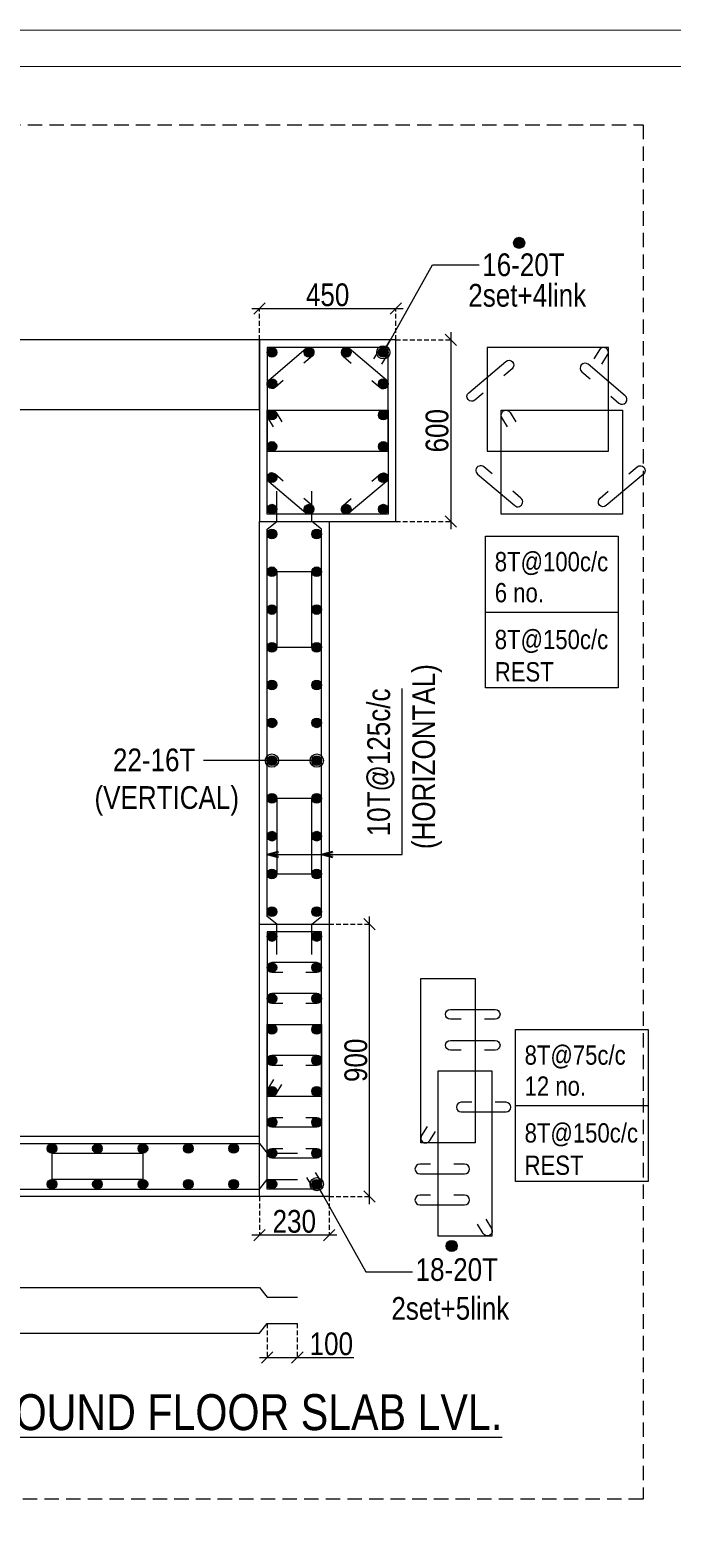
# Model space of a CAD drawing. Header units: millimetres. Extents: x 1112055 to 3390982, y -148532 to 766891.
# Drawn here: x 2292410 to 2300882, y 179229 to 198907 of the extents above; entities that cross this region are included whole.
import ezdxf

# ---------------------------------------------------------------- set-up
doc = ezdxf.new("R2010")
doc.units = ezdxf.units.MM
doc.header["$PDMODE"] = 35
doc.header["$PDSIZE"] = -25
doc.linetypes.add('DASHED2', pattern=[0.375, 0.25, -0.125])
doc.linetypes.add('Hidden', pattern=[9.525, 6.35, -3.175])
for name, color, linetype, lineweight in [('B COL. SIZE DIM', 220, 'Continuous', 25), ('B COLUMN', 1, 'Hidden', 9), ('B P.C.C', 251, 'Continuous', 0), ('B STEEL', 34, 'Continuous', 15), ('B STEEL TEXT', 7, 'Continuous', 15), ('B TITLE BLOCK', 250, 'Continuous', 0)]:
    doc.layers.add(name, color=color, linetype=linetype, lineweight=lineweight)
doc.styles.add('ARIAL', font='arial.ttf')
doc.styles.add('dim inside', font='romans.shx', dxfattribs={"width": 0.8, "height": 125})
doc.styles.add('SWINC', font='swissc.ttf')
doc.dimstyles.new('DIM 1', dxfattribs={"dimscale": 0, "dimtxt": 230, "dimasz": 150, "dimexe": 0.18, "dimexo": 0.0625, "dimgap": 0.5, "dimtad": 1, "dimdec": 0, "dimzin": 0, "dimdsep": 46, "dimtxsty": 'ARIAL', "dimblk": 'OBLIQUE', "dimcen": 6, "dimse1": 1, "dimse2": 1, "dimclrd": 256, "dimclrt": 256, "dimadec": 0, "dimazin": 2, "dimtfac": 0.75, "dimtdec": 0, "dimtix": 1, "dimtofl": 0, "dimtmove": 1, "dimatfit": 3, "dimldrblk": 'OPEN30', "dimfxl": 0.18, "dimfrac": 1, "dimtolj": 1, "dimtzin": 0, "dimlwd": -1, "dimarcsym": 0})
doc.dimstyles.new('dim inside', dxfattribs={"dimtxt": 125, "dimasz": 100, "dimexe": 0, "dimexo": 0, "dimgap": 10, "dimtad": 0, "dimdec": 0, "dimzin": 0, "dimdsep": 46, "dimtxsty": 'dim inside', "dimblk": 'SMALL', "dimcen": 0.09, "dimadec": 0, "dimazin": 0, "dimtfac": 1, "dimtdec": 0, "dimtofl": 0, "dimtmove": 0, "dimatfit": 3, "dimfxl": 1, "dimtolj": 1, "dimtzin": 0, "dimarcsym": 2})

# ---------------------------------------------------------------- blocks, each defined once
blk = doc.blocks.new('_Oblique')
at = {"color": 0, "linetype": 'ByBlock', "lineweight": -2}
blk.add_line((-0.5, -0.5), (0.5, 0.5), dxfattribs=at)
blk = doc.blocks.new('*D354')
at = {"layer": 'B COL. SIZE DIM', "color": 250, "linetype": 'DASHED2', "lineweight": 9, "ltscale": 250, "transparency": 16777216}
for p, q in [((2295444, 183492), (2295444, 182984)), ((2296364, 183492), (2296364, 182984))]:
    blk.add_line(p, q, dxfattribs=at)
at = {"layer": 'B COL. SIZE DIM', "color": 250, "lineweight": 9, "ltscale": 250, "transparency": 16777216}
blk.add_line((2296464, 182984), (2295344, 182984), dxfattribs=at)
at = {"layer": 'Defpoints', "color": 0, "ltscale": 250, "transparency": 16777216}
for p in [(2295444, 183492), (2296364, 183492), (2295444, 182984)]:
    blk.add_point(p, dxfattribs=at)
at = {"layer": 'B COL. SIZE DIM', "color": 250, "lineweight": 9, "ltscale": 250, "transparency": 16777216, "xscale": 150, "yscale": 150, "zscale": 150, "rotation": 180}
blk.add_blockref('_Oblique', (2295444, 182984), dxfattribs=at)
at = {"layer": 'B COL. SIZE DIM', "color": 250, "lineweight": 9, "ltscale": 250, "transparency": 16777216, "xscale": 150, "yscale": 150, "zscale": 150}
blk.add_blockref('_Oblique', (2296364, 182984), dxfattribs=at)
at = {"layer": 'B COL. SIZE DIM', "color": 6, "ltscale": 250, "transparency": 16777216, "insert": (2295904, 183163), "char_height": 300, "attachment_point": 5, "style": 'SWINC'}
blk.add_mtext('\\A1;230', dxfattribs=at)
blk = doc.blocks.new('*D355')
at = {"layer": 'B COL. SIZE DIM', "color": 250, "lineweight": 9, "ltscale": 250, "transparency": 16777216}
blk.add_line((2296897, 183392), (2296897, 187192), dxfattribs=at)
at = {"layer": 'B COL. SIZE DIM', "color": 250, "linetype": 'DASHED2', "lineweight": 9, "ltscale": 250, "transparency": 16777216}
for p, q in [((2296364, 187092), (2296897, 187092)), ((2296364, 183492), (2296897, 183492))]:
    blk.add_line(p, q, dxfattribs=at)
at = {"layer": 'Defpoints', "color": 0, "ltscale": 250, "transparency": 16777216}
for p in [(2296364, 187092), (2296897, 187092), (2296364, 183492)]:
    blk.add_point(p, dxfattribs=at)
at = {"layer": 'B COL. SIZE DIM', "color": 250, "lineweight": 9, "ltscale": 250, "transparency": 16777216, "xscale": 150, "yscale": 150, "zscale": 150}
for p, rotation in [((2296897, 187092), 90), ((2296897, 183492), 270)]:
    blk.add_blockref('_Oblique', p, dxfattribs=dict(at, rotation=rotation))
at = {"layer": 'B COL. SIZE DIM', "color": 6, "ltscale": 250, "transparency": 16777216, "insert": (2296718, 185292), "char_height": 300, "attachment_point": 5, "rotation": 90, "style": 'SWINC'}
blk.add_mtext('\\A1;900', dxfattribs=at)
blk = doc.blocks.new('*D443')
at = {"layer": 'B COL. SIZE DIM', "color": 250, "lineweight": 9, "ltscale": 250, "transparency": 16777216}
blk.add_line((2295344, 195225), (2297344, 195225), dxfattribs=at)
at = {"layer": 'B COL. SIZE DIM', "color": 250, "linetype": 'DASHED2', "lineweight": 9, "ltscale": 250, "transparency": 16777216}
for p, q in [((2295444, 194810), (2295444, 195225)), ((2297244, 194810), (2297244, 195225))]:
    blk.add_line(p, q, dxfattribs=at)
at = {"layer": 'Defpoints', "color": 0, "ltscale": 250, "transparency": 16777216}
for p in [(2297244, 195225), (2295444, 194810), (2297244, 194810)]:
    blk.add_point(p, dxfattribs=at)
at = {"layer": 'B COL. SIZE DIM', "color": 250, "lineweight": 9, "ltscale": 250, "transparency": 16777216, "xscale": 150, "yscale": 150, "zscale": 150, "rotation": 180}
blk.add_blockref('_Oblique', (2295444, 195225), dxfattribs=at)
at = {"layer": 'B COL. SIZE DIM', "color": 250, "lineweight": 9, "ltscale": 250, "transparency": 16777216, "xscale": 150, "yscale": 150, "zscale": 150}
blk.add_blockref('_Oblique', (2297244, 195225), dxfattribs=at)
at = {"layer": 'B COL. SIZE DIM', "color": 6, "ltscale": 250, "transparency": 16777216, "insert": (2296344, 195404), "char_height": 300, "attachment_point": 5, "style": 'SWINC'}
blk.add_mtext('\\A1;450', dxfattribs=at)
blk = doc.blocks.new('*D444')
at = {"layer": 'B COL. SIZE DIM', "color": 250, "lineweight": 9, "ltscale": 250, "transparency": 16777216}
blk.add_line((2297970, 194910), (2297970, 192310), dxfattribs=at)
at = {"layer": 'B COL. SIZE DIM', "color": 250, "linetype": 'DASHED2', "lineweight": 9, "ltscale": 250, "transparency": 16777216}
for p, q in [((2297244, 194810), (2297970, 194810)), ((2297244, 192410), (2297970, 192410))]:
    blk.add_line(p, q, dxfattribs=at)
at = {"layer": 'Defpoints', "color": 0, "ltscale": 250, "transparency": 16777216}
for p in [(2297244, 194810), (2297244, 192410), (2297970, 192410)]:
    blk.add_point(p, dxfattribs=at)
at = {"layer": 'B COL. SIZE DIM', "color": 250, "lineweight": 9, "ltscale": 250, "transparency": 16777216, "xscale": 150, "yscale": 150, "zscale": 150}
for p, rotation in [((2297970, 194810), 90), ((2297970, 192410), 270)]:
    blk.add_blockref('_Oblique', p, dxfattribs=dict(at, rotation=rotation))
at = {"layer": 'B COL. SIZE DIM', "color": 6, "ltscale": 250, "transparency": 16777216, "insert": (2297791, 193610), "char_height": 300, "attachment_point": 5, "rotation": 90, "style": 'SWINC'}
blk.add_mtext('\\A1;600', dxfattribs=at)
blk = doc.blocks.new('_Open30')
at = {"color": 0, "linetype": 'ByBlock', "lineweight": -2}
for p, q in [((-1, 0.27), (0, 0)), ((0, 0), (-1, -0.27)), ((0, 0), (-1, 0))]:
    blk.add_line(p, q, dxfattribs=at)
blk = doc.blocks.new('*D356')
at = {"layer": 'B COL. SIZE DIM', "color": 250, "linetype": 'DASHED2', "lineweight": 9, "ltscale": 250, "transparency": 16777216}
for p, q in [((2295544, 181817), (2295544, 181366)), ((2295944, 181817), (2295944, 181366))]:
    blk.add_line(p, q, dxfattribs=at)
at = {"layer": 'B COL. SIZE DIM', "color": 250, "lineweight": 9, "ltscale": 250, "transparency": 16777216}
for p, q in [((2295444, 181366), (2295944, 181366)), ((2295944, 181366), (2296692, 181366))]:
    blk.add_line(p, q, dxfattribs=at)
at = {"layer": 'Defpoints', "color": 0, "ltscale": 250, "transparency": 16777216}
for p in [(2295544, 181817), (2295944, 181817), (2295944, 181366)]:
    blk.add_point(p, dxfattribs=at)
at = {"layer": 'B COL. SIZE DIM', "color": 250, "lineweight": 9, "ltscale": 250, "transparency": 16777216, "xscale": 150, "yscale": 150, "zscale": 150, "rotation": 180}
blk.add_blockref('_Oblique', (2295544, 181366), dxfattribs=at)
at = {"layer": 'B COL. SIZE DIM', "color": 250, "lineweight": 9, "ltscale": 250, "transparency": 16777216, "xscale": 150, "yscale": 150, "zscale": 150}
blk.add_blockref('_Oblique', (2295944, 181366), dxfattribs=at)
at = {"layer": 'B COL. SIZE DIM', "color": 6, "ltscale": 250, "transparency": 16777216, "insert": (2296393, 181545), "char_height": 300, "attachment_point": 5, "style": 'SWINC'}
blk.add_mtext('\\A1;100', dxfattribs=at)

msp = doc.modelspace()

# ---------------------------------------------------------------- hatches: boundary and pattern name
at = {"layer": 'B STEEL', "lineweight": 13}
h = msp.add_hatch(color=256, dxfattribs=at)
h.dxf.hatch_style = 1
edge = h.paths.add_edge_path()
edge.add_arc((2298873.5, 196092), 73.3, 0, 360)
at = {"layer": 'B STEEL', "lineweight": 9, "ltscale": 0.5}
h = msp.add_hatch(color=34, dxfattribs=at)
edge = h.paths.add_edge_path()
edge.add_arc((2295608.1, 194645.6), 64, 360, 720, ccw=False)
h = msp.add_hatch(color=34, dxfattribs=at)
edge = h.paths.add_edge_path()
edge.add_arc((2296098.8, 194645.6), 64, -180, 180)
h = msp.add_hatch(color=34, dxfattribs=at)
edge = h.paths.add_edge_path()
edge.add_arc((2296589.4, 194645.6), 64, -180, 180)
h = msp.add_hatch(color=34, dxfattribs=at)
edge = h.paths.add_edge_path()
edge.add_arc((2297080.1, 194645.6), 64, -180, 180)
h = msp.add_hatch(color=34, dxfattribs=at)
edge = h.paths.add_edge_path()
edge.add_arc((2295608.1, 194231.2), 64, -360, 0)
h = msp.add_hatch(color=34, dxfattribs=at)
edge = h.paths.add_edge_path()
edge.add_arc((2297080.1, 194231.2), 64, 180, 540, ccw=False)
h = msp.add_hatch(color=34, dxfattribs=at)
edge = h.paths.add_edge_path()
edge.add_arc((2295608.1, 193816.8), 64, -360, 0)
h = msp.add_hatch(color=34, dxfattribs=at)
edge = h.paths.add_edge_path()
edge.add_arc((2297080.1, 193816.8), 64, 180, 540, ccw=False)
h = msp.add_hatch(color=34, dxfattribs=at)
edge = h.paths.add_edge_path()
edge.add_arc((2295608.1, 193402.4), 64, -360, 0)
h = msp.add_hatch(color=34, dxfattribs=at)
edge = h.paths.add_edge_path()
edge.add_arc((2297080.1, 193402.4), 64, 180, 540, ccw=False)
h = msp.add_hatch(color=34, dxfattribs=at)
edge = h.paths.add_edge_path()
edge.add_arc((2295608.1, 192988.1), 64, -360, 0)
h = msp.add_hatch(color=34, dxfattribs=at)
edge = h.paths.add_edge_path()
edge.add_arc((2297080.1, 192988.1), 64, 180, 540, ccw=False)
h = msp.add_hatch(color=34, dxfattribs=at)
edge = h.paths.add_edge_path()
edge.add_arc((2295608.1, 192573.7), 64, -360, 0)
h = msp.add_hatch(color=34, dxfattribs=at)
edge = h.paths.add_edge_path()
edge.add_arc((2296098.8, 192573.7), 64, 180, 540, ccw=False)
h = msp.add_hatch(color=34, dxfattribs=at)
edge = h.paths.add_edge_path()
edge.add_arc((2296589.4, 192573.7), 64, 180, 540, ccw=False)
h = msp.add_hatch(color=34, dxfattribs=at)
edge = h.paths.add_edge_path()
edge.add_arc((2297080.1, 192573.7), 64, 180, 540, ccw=False)
h = msp.add_hatch(color=34, dxfattribs=at)
edge = h.paths.add_edge_path()
edge.add_arc((2295608.1, 192245.6), 64, -360, 0)
h = msp.add_hatch(color=34, dxfattribs=at)
edge = h.paths.add_edge_path()
edge.add_arc((2296200.1, 192245.6), 64, 180, 540, ccw=False)
h = msp.add_hatch(color=34, dxfattribs=at)
edge = h.paths.add_edge_path()
edge.add_arc((2295608.1, 191746.6), 64, 360, 720, ccw=False)
h = msp.add_hatch(color=34, dxfattribs=at)
edge = h.paths.add_edge_path()
edge.add_arc((2296200.1, 191746.6), 64, -180, 180)
h = msp.add_hatch(color=34, dxfattribs=at)
edge = h.paths.add_edge_path()
edge.add_arc((2295608.1, 191247.6), 64, 360, 720, ccw=False)
h = msp.add_hatch(color=34, dxfattribs=at)
edge = h.paths.add_edge_path()
edge.add_arc((2296200.1, 191247.6), 64, -180, 180)
h = msp.add_hatch(color=34, dxfattribs=at)
edge = h.paths.add_edge_path()
edge.add_arc((2295608.1, 190748.6), 64, 360, 720, ccw=False)
h = msp.add_hatch(color=34, dxfattribs=at)
edge = h.paths.add_edge_path()
edge.add_arc((2296200.1, 190748.6), 64, -180, 180)
h = msp.add_hatch(color=34, dxfattribs=at)
edge = h.paths.add_edge_path()
edge.add_arc((2295608.1, 190249.6), 64, 360, 720, ccw=False)
h = msp.add_hatch(color=34, dxfattribs=at)
edge = h.paths.add_edge_path()
edge.add_arc((2296200.1, 190249.6), 64, -180, 180)
h = msp.add_hatch(color=34, dxfattribs=at)
edge = h.paths.add_edge_path()
edge.add_arc((2295608.1, 189750.6), 64, 360, 720, ccw=False)
h = msp.add_hatch(color=34, dxfattribs=at)
edge = h.paths.add_edge_path()
edge.add_arc((2296200.1, 189750.6), 64, -180, 180)
h = msp.add_hatch(color=34, dxfattribs=at)
edge = h.paths.add_edge_path()
edge.add_arc((2295608.1, 189251.6), 64, 360, 720, ccw=False)
h = msp.add_hatch(color=34, dxfattribs=at)
edge = h.paths.add_edge_path()
edge.add_arc((2296200.1, 189251.6), 64, -180, 180)
h = msp.add_hatch(color=34, dxfattribs=at)
edge = h.paths.add_edge_path()
edge.add_arc((2295608.1, 188752.6), 64, 360, 720, ccw=False)
h = msp.add_hatch(color=34, dxfattribs=at)
edge = h.paths.add_edge_path()
edge.add_arc((2296200.1, 188752.6), 64, -180, 180)
h = msp.add_hatch(color=34, dxfattribs=at)
edge = h.paths.add_edge_path()
edge.add_arc((2295608.1, 188253.6), 64, 360, 720, ccw=False)
h = msp.add_hatch(color=34, dxfattribs=at)
edge = h.paths.add_edge_path()
edge.add_arc((2296200.1, 188253.6), 64, -180, 180)
h = msp.add_hatch(color=34, dxfattribs=at)
edge = h.paths.add_edge_path()
edge.add_arc((2295608.1, 187754.7), 64, 360, 720, ccw=False)
h = msp.add_hatch(color=34, dxfattribs=at)
edge = h.paths.add_edge_path()
edge.add_arc((2296200.1, 187754.7), 64, -180, 180)
h = msp.add_hatch(color=34, dxfattribs=at)
edge = h.paths.add_edge_path()
edge.add_arc((2295608.1, 187255.7), 64, 360, 720, ccw=False)
h = msp.add_hatch(color=34, dxfattribs=at)
edge = h.paths.add_edge_path()
edge.add_arc((2296200.1, 187255.7), 64, -180, 180)
h = msp.add_hatch(color=34, dxfattribs=at)
edge = h.paths.add_edge_path()
edge.add_arc((2295608.1, 186927.6), 64, 360, 720, ccw=False)
h = msp.add_hatch(color=34, dxfattribs=at)
edge = h.paths.add_edge_path()
edge.add_arc((2296200.1, 186927.6), 64, -180, 180)
at = {"layer": 'B STEEL', "lineweight": 30}
h = msp.add_hatch(color=34, dxfattribs=at)
edge = h.paths.add_edge_path()
edge.add_arc((2295608.1, 186518.6), 64, 0, 360)
h = msp.add_hatch(color=34, dxfattribs=at)
edge = h.paths.add_edge_path()
edge.add_arc((2296200.1, 186518.6), 64, 0, 360)
h = msp.add_hatch(color=34, dxfattribs=at)
edge = h.paths.add_edge_path()
edge.add_arc((2295608.1, 186109.6), 64, 0, 360)
h = msp.add_hatch(color=34, dxfattribs=at)
edge = h.paths.add_edge_path()
edge.add_arc((2296200.1, 186109.6), 64, 0, 360)
h = msp.add_hatch(color=34, dxfattribs=at)
edge = h.paths.add_edge_path()
edge.add_arc((2295608.1, 185700.6), 64, 0, 360)
h = msp.add_hatch(color=34, dxfattribs=at)
edge = h.paths.add_edge_path()
edge.add_arc((2296200.1, 185700.6), 64, 0, 360)
h = msp.add_hatch(color=34, dxfattribs=at)
edge = h.paths.add_edge_path()
edge.add_arc((2295608.1, 185291.6), 64, 0, 360)
h = msp.add_hatch(color=34, dxfattribs=at)
edge = h.paths.add_edge_path()
edge.add_arc((2296200.1, 185291.6), 64, 0, 360)
h = msp.add_hatch(color=34, dxfattribs=at)
edge = h.paths.add_edge_path()
edge.add_arc((2295608.1, 184882.6), 64, 0, 360)
h = msp.add_hatch(color=34, dxfattribs=at)
edge = h.paths.add_edge_path()
edge.add_arc((2296200.1, 184882.6), 64, 0, 360)
h = msp.add_hatch(color=34, dxfattribs=at)
edge = h.paths.add_edge_path()
edge.add_arc((2295608.1, 184473.6), 64, 0, 360)
h = msp.add_hatch(color=34, dxfattribs=at)
edge = h.paths.add_edge_path()
edge.add_arc((2296200.1, 184473.6), 64, 0, 360)
at = {"layer": 'B STEEL', "lineweight": 9, "ltscale": 0.5}
h = msp.add_hatch(color=34, dxfattribs=at)
edge = h.paths.add_edge_path()
edge.add_arc((2292704.1, 184127.6), 64, 0, 360)
h = msp.add_hatch(color=34, dxfattribs=at)
edge = h.paths.add_edge_path()
edge.add_arc((2293304.1, 184127.6), 64, 0, 360)
h = msp.add_hatch(color=34, dxfattribs=at)
edge = h.paths.add_edge_path()
edge.add_arc((2293904.1, 184127.6), 64, 0, 360)
h = msp.add_hatch(color=34, dxfattribs=at)
edge = h.paths.add_edge_path()
edge.add_arc((2294504.1, 184127.6), 64, 0, 360)
h = msp.add_hatch(color=34, dxfattribs=at)
edge = h.paths.add_edge_path()
edge.add_arc((2295104.1, 184127.6), 64, 0, 360)
at = {"layer": 'B STEEL', "lineweight": 30}
h = msp.add_hatch(color=34, dxfattribs=at)
edge = h.paths.add_edge_path()
edge.add_arc((2295608.1, 184064.6), 64, 0, 360)
h = msp.add_hatch(color=34, dxfattribs=at)
edge = h.paths.add_edge_path()
edge.add_arc((2296200.1, 184064.6), 64, 0, 360)
at = {"layer": 'B STEEL', "lineweight": 9, "ltscale": 0.5}
h = msp.add_hatch(color=34, dxfattribs=at)
edge = h.paths.add_edge_path()
edge.add_arc((2292704.1, 183655.7), 64, 0, 360)
h = msp.add_hatch(color=34, dxfattribs=at)
edge = h.paths.add_edge_path()
edge.add_arc((2293304.1, 183655.7), 64, 0, 360)
h = msp.add_hatch(color=34, dxfattribs=at)
edge = h.paths.add_edge_path()
edge.add_arc((2293904.1, 183655.7), 64, 0, 360)
h = msp.add_hatch(color=34, dxfattribs=at)
edge = h.paths.add_edge_path()
edge.add_arc((2294504.1, 183655.7), 64, 0, 360)
h = msp.add_hatch(color=34, dxfattribs=at)
edge = h.paths.add_edge_path()
edge.add_arc((2295104.1, 183655.7), 64, 0, 360)
h = msp.add_hatch(color=34, dxfattribs=at)
edge = h.paths.add_edge_path()
edge.add_arc((2295608.1, 183655.7), 64, 0, 360)
h = msp.add_hatch(color=34, dxfattribs=at)
edge = h.paths.add_edge_path()
edge.add_arc((2296200.1, 183655.7), 64, 540, 900, ccw=False)
at = {"layer": 'B STEEL', "lineweight": 13}
h = msp.add_hatch(color=256, dxfattribs=at)
h.dxf.hatch_style = 1
edge = h.paths.add_edge_path()
edge.add_arc((2297983.8, 182840), 73.3, 0, 360)

# ---------------------------------------------------------------- linework, layer by layer
at = {"layer": 'B COLUMN', "color": 1, "linetype": 'ByBlock', "lineweight": 20}
for points in [[(2295444.1, 192409.6), (2296364.1, 192409.6), (2296364.1, 183491.6), (2285444.1, 183491.6), (2285444.1, 194809.6), (2286364.1, 194809.6), (2286364.1, 184291.6), (2295444.1, 184291.6)], [(2286364.1, 193889.6), (2295444.1, 193889.6), (2295444.1, 194809.6), (2286364.1, 194809.6)], [(2295444.1, 192409.6), (2297244.1, 192409.6), (2297244.1, 194809.6), (2295444.1, 194809.6)], [(2295444.1, 187091.6), (2296364.1, 187091.6), (2296364.1, 183491.6), (2295444.1, 183491.6)]]:
    msp.add_lwpolyline(points, close=True, dxfattribs=at)
at = {"layer": 'B P.C.C', "color": 250, "lineweight": 0, "ltscale": 30}
for p, q in [((2298430.4, 191214.3), (2300183.5, 191214.3)), ((2298824.2, 184695.4), (2300577.3, 184695.4))]:
    msp.add_line(p, q, dxfattribs=at)
at = {"layer": 'B P.C.C', "color": 250, "linetype": 'Hidden', "lineweight": 0, "ltscale": 30}
msp.add_lwpolyline([(2281238.6, 197652.5), (2300510.4, 197652.5), (2300510.4, 179494.3), (2281238.6, 179494.3)], close=True, dxfattribs=at)
at = {"layer": 'B P.C.C', "color": 250, "lineweight": 0, "ltscale": 30}
for points in [[(2298430.4, 192216.9), (2300183.5, 192216.9), (2300183.5, 190211.7), (2298430.4, 190211.7)], [(2298824.2, 185698), (2300577.3, 185698), (2300577.3, 183692.8), (2298824.2, 183692.8)]]:
    msp.add_lwpolyline(points, close=True, dxfattribs=at)
at = {"layer": 'B STEEL', "color": 34, "lineweight": 9, "ltscale": 0.5}
for points in [[(2295544.1, 193338.4), (2297144.1, 193338.4), (2297144.1, 194709.6), (2295544.1, 194709.6)], [(2298452.3, 193338.4), (2300052.3, 193338.4), (2300052.3, 194709.6), (2298452.3, 194709.6)], [(2295544.1, 193880.9), (2297144.1, 193880.9), (2297144.1, 192509.6), (2295544.1, 192509.6)], [(2298637.1, 193880.9), (2300237.1, 193880.9), (2300237.1, 192509.6), (2298637.1, 192509.6)]]:
    msp.add_lwpolyline(points, close=True, dxfattribs=at)
for points in [[(2295758.4, 194274.4), (2295649.4, 194182.3, -1), (2295566.8, 194280.1), (2296057.5, 194694.5, -1), (2296140.1, 194596.7), (2296031.1, 194504.7)], [(2296929.8, 194274.4), (2297038.8, 194182.3, 1), (2297121.4, 194280.1), (2296630.7, 194694.5, 1), (2296548.1, 194596.7), (2296657.1, 194504.7)], [(2297059.8, 194490.6), (2297134.6, 194612.1, 1), (2297025.5, 194679.2), (2296950.8, 194557.7)], [(2299968, 194490.6), (2300042.8, 194612.1, 1), (2299933.8, 194679.2), (2299859, 194557.7)], [(2298398.6, 194106.5), (2298289.6, 194014.5, -1), (2298207, 194112.3), (2298697.6, 194526.7, -1), (2298780.2, 194428.9), (2298671.3, 194336.9)], [(2300083.3, 194067.2), (2300192.3, 193975.1, 1), (2300274.9, 194072.9), (2299784.3, 194487.3, 1), (2299701.7, 194389.5), (2299810.6, 194297.5)], [(2295628.4, 193661.8), (2295553.6, 193783.3, -1), (2295662.6, 193850.4), (2295737.4, 193728.9)], [(2298721.3, 193661.8), (2298646.6, 193783.3, -1), (2298755.6, 193850.4), (2298830.4, 193728.9)], [(2295758.4, 192944.9), (2295649.4, 193037, 1), (2295566.8, 192939.1), (2296057.5, 192524.8, 1), (2296140.1, 192622.6), (2296031.1, 192714.6)], [(2296929.8, 192944.9), (2297038.8, 193037, -1), (2297121.4, 192939.1), (2296630.7, 192524.8, -1), (2296548.1, 192622.6), (2296657.1, 192714.6)], [(2298516.1, 193040.6), (2298407.1, 193132.7, 1), (2298324.5, 193034.8), (2298815.1, 192620.4, 1), (2298897.7, 192718.3), (2298788.8, 192810.3)], [(2300323.9, 193040.6), (2300432.8, 193132.7, -1), (2300515.5, 193034.8), (2300024.8, 192620.4, -1), (2299942.2, 192718.3), (2300051.2, 192810.3)], [(2296057.4, 186454.6), (2296200.1, 186454.6, 1), (2296200.1, 186582.6), (2295608.1, 186582.6, 1), (2295608.1, 186454.6), (2295750.8, 186454.6)], [(2296057.4, 186045.6), (2296200.1, 186045.6, 1), (2296200.1, 186173.6), (2295608.1, 186173.6, 1), (2295608.1, 186045.6), (2295750.8, 186045.6)], [(2298107.5, 185836.5), (2297964.9, 185836.5, -1), (2297964.9, 185964.6), (2298556.8, 185964.6, -1), (2298556.8, 185836.5), (2298414.2, 185836.5)], [(2298107.5, 185427.5), (2297964.9, 185427.5, -1), (2297964.9, 185555.6), (2298556.8, 185555.6, -1), (2298556.8, 185427.5), (2298414.2, 185427.5)], [(2296057.4, 185227.6), (2296200.1, 185227.6, 1), (2296200.1, 185355.7), (2295608.1, 185355.7, 1), (2295608.1, 185227.6), (2295750.8, 185227.6)], [(2295628.4, 185037.7), (2295553.6, 184916.2, 1), (2295662.6, 184849.1), (2295737.4, 184970.6)], [(2298251, 184737.6), (2298108.4, 184737.6, 1), (2298108.4, 184609.5), (2298700.3, 184609.5, 1), (2298700.3, 184737.6), (2298557.7, 184737.6)], [(2296057.4, 184537.7), (2296200.1, 184537.7, -1), (2296200.1, 184409.6), (2295608.1, 184409.6, -1), (2295608.1, 184537.7), (2295750.8, 184537.7)], [(2297659.1, 184419.6), (2297584.3, 184298.1, 1), (2297693.3, 184231), (2297768.1, 184352.5)], [(2296057.4, 184128.7), (2296200.1, 184128.7, -1), (2296200.1, 184000.6), (2295608.1, 184000.6, -1), (2295608.1, 184128.7), (2295750.8, 184128.7)], [(2296179.8, 183810.7), (2296254.6, 183689.2, -1), (2296145.5, 183622.1), (2296070.8, 183743.6)], [(2297704.3, 183919.6), (2297561.6, 183919.6, 1), (2297561.6, 183791.5), (2298153.6, 183791.5, 1), (2298153.6, 183919.6), (2298010.9, 183919.6)], [(2297704.3, 183510.6), (2297561.6, 183510.6, 1), (2297561.6, 183382.5), (2298153.6, 183382.5, 1), (2298153.6, 183510.6), (2298010.9, 183510.6)], [(2298434.5, 183192.6), (2298509.3, 183071.1, -1), (2298400.2, 183004), (2298325.5, 183125.5)]]:
    msp.add_lwpolyline(points, format="xyb", dxfattribs=at)
at = {"layer": 'B STEEL', "lineweight": 13}
for points in [[(2295672.1, 186691.6), (2295672.1, 187091.6), (2295544.1, 187191.6), (2295544.1, 192309.6), (2295672.1, 192409.6), (2295672.1, 192809.6)], [(2296136, 186691.6), (2296136, 187091.6), (2296264.1, 187191.6), (2296264.1, 192309.6), (2296136, 192409.6), (2296136, 192809.6)], [(2285864.1, 184063.6), (2286264.1, 184063.6), (2286364.1, 184191.6), (2295444.1, 184191.6), (2295544.1, 184063.6), (2295944.1, 184063.6)], [(2285864.1, 183719.7), (2286264.1, 183719.7), (2286364.1, 183591.6), (2295444.1, 183591.6), (2295544.1, 183719.7), (2295944.1, 183719.7)], [(2285864.1, 182160.8), (2286264.1, 182160.8), (2286364.1, 182288.8), (2295444.1, 182288.8), (2295544.1, 182160.8), (2295944.1, 182160.8)], [(2285864.1, 181816.9), (2286264.1, 181816.9), (2286364.1, 181688.8), (2295444.1, 181688.8), (2295544.1, 181816.9), (2295944.1, 181816.9)]]:
    msp.add_lwpolyline(points, dxfattribs=at)
at = {"layer": 'B STEEL', "color": 3, "lineweight": 13}
for points in [[(2296136, 191746.6), (2295672.1, 191746.6), (2295672.1, 190748.6), (2296136, 190748.6)], [(2296136, 188752.6), (2295672.1, 188752.6), (2295672.1, 187754.7), (2296136, 187754.7)], [(2293904.1, 184063.6), (2293904.1, 183719.7), (2292704.1, 183719.7), (2292704.1, 184063.6)]]:
    msp.add_lwpolyline(points, close=True, dxfattribs=at)
at = {"layer": 'B STEEL', "lineweight": 13}
for points in [[(2295544.1, 184818.6), (2296264.1, 184818.6), (2296264.1, 186991.6), (2295544.1, 186991.6)], [(2298294.8, 184200.5), (2297574.8, 184200.5), (2297574.8, 186373.6), (2298294.8, 186373.6)], [(2295544.1, 185764.6), (2296264.1, 185764.6), (2296264.1, 183591.6), (2295544.1, 183591.6)], [(2298518.8, 185146.6), (2297798.8, 185146.6), (2297798.8, 182973.6), (2298518.8, 182973.6)]]:
    msp.add_lwpolyline(points, close=True, dxfattribs=at)
for centre in [(2298873.5, 196092), (2297983.8, 182840)]:
    msp.add_circle(centre, 73.3, dxfattribs=at)
at = {"layer": 'B STEEL', "color": 34, "lineweight": 9, "ltscale": 0.5}
for centre in [(2295608.1, 194645.6), (2296098.8, 194645.6), (2296589.4, 194645.6), (2297080.1, 194645.6), (2295608.1, 194231.2), (2297080.1, 194231.2), (2295608.1, 193816.8), (2297080.1, 193816.8), (2295608.1, 193402.4), (2297080.1, 193402.4), (2295608.1, 192988.1), (2297080.1, 192988.1), (2295608.1, 192573.7), (2296098.8, 192573.7), (2296589.4, 192573.7), (2297080.1, 192573.7), (2295608.1, 192245.6), (2296200.1, 192245.6), (2295608.1, 191746.6), (2296200.1, 191746.6), (2295608.1, 191247.6), (2296200.1, 191247.6), (2295608.1, 190748.6), (2296200.1, 190748.6), (2295608.1, 190249.6), (2296200.1, 190249.6), (2295608.1, 189750.6), (2296200.1, 189750.6), (2295608.1, 189251.6), (2296200.1, 189251.6), (2295608.1, 188752.6), (2296200.1, 188752.6), (2295608.1, 188253.6), (2296200.1, 188253.6), (2295608.1, 187754.7), (2296200.1, 187754.7), (2295608.1, 187255.7), (2296200.1, 187255.7), (2295608.1, 186927.6), (2296200.1, 186927.6), (2295608.1, 186518.6), (2296200.1, 186518.6), (2295608.1, 186109.6), (2296200.1, 186109.6), (2295608.1, 185700.6), (2296200.1, 185700.6), (2295608.1, 185291.6), (2296200.1, 185291.6), (2295608.1, 184882.6), (2296200.1, 184882.6), (2295608.1, 184473.6), (2296200.1, 184473.6), (2292704.1, 184127.6), (2293304.1, 184127.6), (2293904.1, 184127.6), (2294504.1, 184127.6), (2295104.1, 184127.6), (2295608.1, 184064.6), (2296200.1, 184064.6), (2292704.1, 183655.7), (2293304.1, 183655.7), (2293904.1, 183655.7), (2294504.1, 183655.7), (2295104.1, 183655.7), (2295608.1, 183655.7), (2296200.1, 183655.7)]:
    msp.add_circle(centre, 64, dxfattribs=at)
at = {"layer": 'B TITLE BLOCK', "color": 1, "const_width": 10.8}
msp.add_lwpolyline([(2311468.3, 198901.7), (2311468.3, 144825.3), (2240486.4, 144825.3), (2240486.4, 198901.7)], close=True, dxfattribs=at)
at = {"layer": 'B TITLE BLOCK', "color": 250, "lineweight": 0, "const_width": 10.8}
msp.add_lwpolyline([(2310987.7, 198421.1), (2310987.7, 145305.9), (2240967.1, 145305.9), (2240967.1, 198421.1)], close=True, dxfattribs=at)

# ---------------------------------------------------------------- texts
at = {"layer": 'B STEEL TEXT', "lineweight": 5, "style": 'SWINC'}
for s, height, p in [('16-20T', 300, (2298386.4, 195652.8)), ('2set+4link', 300, (2298202.1, 195249.4)), ('8T@100c/c', 255, (2298551.8, 191752.9)), ('6 no.', 255, (2298551.8, 191343.4)), ('8T@150c/c', 255, (2298551.8, 190724.5)), ('REST', 255, (2298551.8, 190297.5)), ('22-16T', 300, (2293509, 189111.3)), ('(VERTICAL)', 300, (2293265, 188614.1)), ('8T@75c/c', 255, (2298945.6, 185234)), ('12 no.', 255, (2298945.6, 184824.5)), ('8T@150c/c', 255, (2298945.6, 184205.6)), ('REST', 255, (2298945.6, 183778.5)), ('18-20T', 300, (2297506.4, 182377.7)), ('2set+5link', 300, (2297186, 181864.9))]:
    msp.add_text(s, height=height, dxfattribs=at).set_placement(p)
for s, p in [('(HORIZONTAL)', (2297762.9, 188082.6)), ('10T@125c/c', (2297168.1, 188251.2))]:
    msp.add_text(s, height=300, rotation=90, dxfattribs=at).set_placement(p)
at = {"layer": 'B TITLE BLOCK', "color": 0, "style": 'SWINC'}
msp.add_text('%%UDETAIL OF LIFT UP TO GROUND FLOOR SLAB LVL.', height=475.05, dxfattribs=at).set_placement((2285346.1, 180406.2))

# ---------------------------------------------------------------- dimensions: what is measured, and where the dimension line sits
at = {"layer": 'B COL. SIZE DIM', "color": 250, "ltscale": 250}
dim = msp.add_linear_dim(base=(2297244.1, 195225.4), p1=(2295444.1, 194809.6), p2=(2297244.1, 194809.6), dimstyle='dim inside', override={"dimtxt": 300, "dimasz": 150, "dimgap": 25, "dimtad": 3, "dimlfac": 0.25, "dimtxsty": 'SWINC', "dimblk1": 'Oblique', "dimblk2": 'Oblique', "dimsah": 1, "dimdle": 100, "dimclrd": 250, "dimclre": 250, "dimclrt": 6, "dimfxl": 1000, "dimlwd": 9, "dimlwe": 9}, dxfattribs=at)
dim.commit()
dim.dimension.update_dxf_attribs({"geometry": '*D443', "text_midpoint": (2296344.1, 195404.2)})
for base, p1, p2, angle, picture, middle in [((2297970.4, 192409.6), (2297244.1, 194809.6), (2297244.1, 192409.6), 90, '*D444', (2297791.4, 193609.6)), ((2296897.4, 187091.6), (2296364.1, 183491.6), (2296364.1, 187091.6), 270, '*D355', (2296718.5, 185291.6)), ((2295444.1, 182984.3), (2296364.1, 183491.6), (2295444.1, 183491.6), 180, '*D354', (2295904.1, 183163.5)), ((2295944.1, 181366.5), (2295544.1, 181816.9), (2295944.1, 181816.9), 180, '*D356', (2296393, 181545.4))]:
    dim = msp.add_linear_dim(base=base, p1=p1, p2=p2, angle=angle, dimstyle='dim inside', override={"dimtxt": 300, "dimasz": 150, "dimgap": 25, "dimtad": 3, "dimlfac": 0.25, "dimtxsty": 'SWINC', "dimblk1": 'Oblique', "dimblk2": 'Oblique', "dimsah": 1, "dimdle": 100, "dimclrd": 250, "dimclre": 250, "dimclrt": 6, "dimfxl": 1000, "dimlwd": 9, "dimlwe": 9}, dxfattribs=at)
    dim.commit()
    dim.dimension.update_dxf_attribs({"geometry": picture, "text_midpoint": middle})

# ---------------------------------------------------------------- leaders
at = {"layer": 'B STEEL TEXT', "lineweight": 9}
for points in [[(2297080.1, 194645.6), (2297730.7, 195801.8), (2298343.8, 195801.8)], [(2296200.1, 189251.6), (2294703.6, 189251.6)], [(2295608.1, 189251.6), (2294703.6, 189251.6)], [(2296200.1, 183655.7), (2296850.7, 182499.5), (2297463.8, 182499.5)]]:
    msp.add_leader(points, dimstyle='DIM 1', override={"dimscale": 1, "dimasz": 175, "dimtad": 0, "dimtxsty": 'SWINC', "dimldrblk": 'DotBlank', "dimfxlon": 1, "dimarcsym": 2}, dxfattribs=at)
at = {"layer": 'B STEEL TEXT', "lineweight": 5}
for points in [[(2295544.1, 188011.4), (2297326.6, 188011.4), (2297326.6, 190205.6)], [(2296264.1, 188011.4), (2297326.6, 188011.4), (2297326.6, 190205.6)]]:
    msp.add_leader(points, dimstyle='DIM 1', override={"dimscale": 1, "dimtad": 0, "dimtxsty": 'SWINC', "dimfxlon": 1, "dimlwd": 5, "dimarcsym": 2}, dxfattribs=at)

doc.saveas('drawing.dxf')
